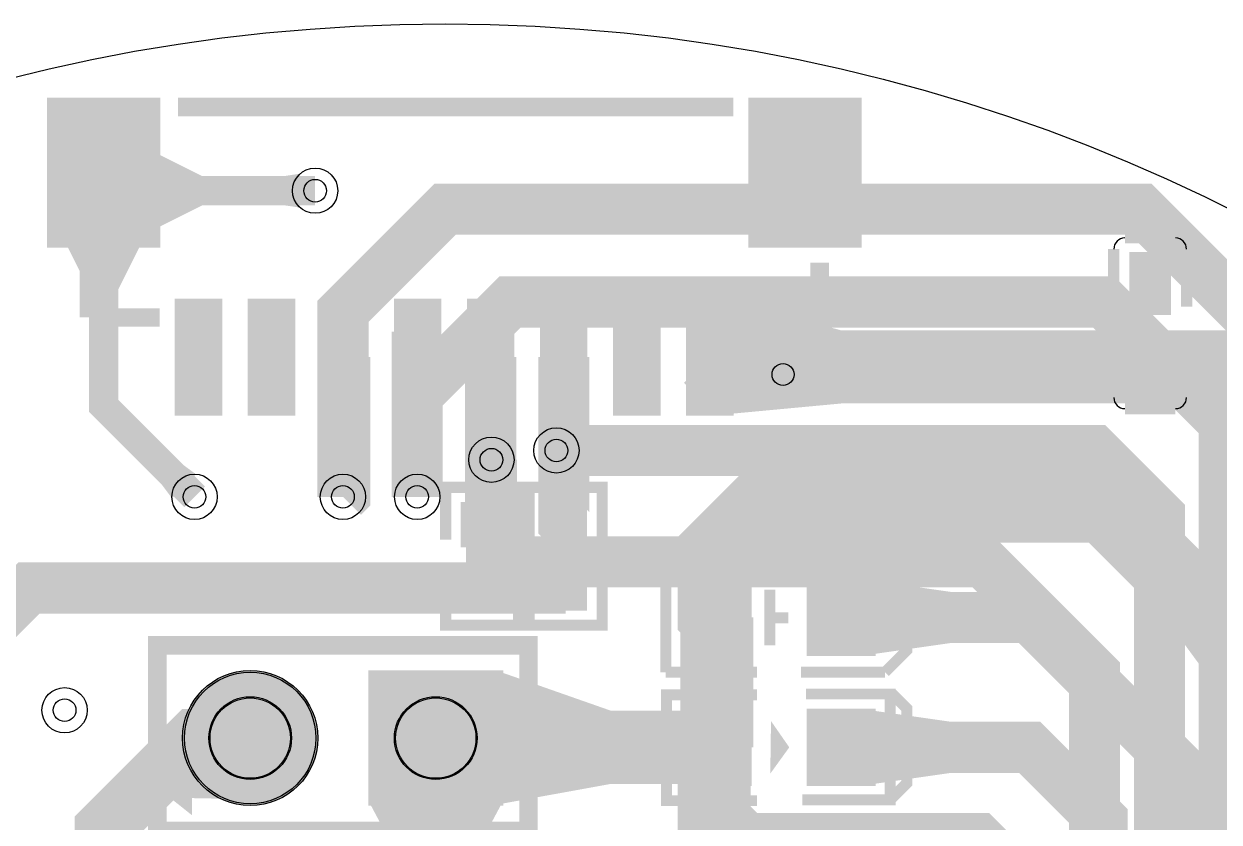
# Model space of a CAD drawing. Header units: millimetres. Extents: x -24 to 24, y -24 to 24.
# Drawn here: x -5.76 to 10.6, y 13.07 to 24 of the extents above; entities that cross this region are included whole.
import ezdxf

# ---------------------------------------------------------------- set-up
doc = ezdxf.new("R2010")
doc.units = ezdxf.units.MM
for name, color, linetype, true_color in [('BoardOutLine', 7, 'Continuous', 0xff00ff), ('BottomLayer', 7, 'Continuous', 0x0000ff), ('BottomSolderMaskLayer', 7, 'Continuous', 0xaa00ff), ('Document', 7, 'Continuous', 0xffffff), ('Hole', 7, 'Continuous', 0x222222), ('Multi-Layer', 7, 'Continuous', 0xc0c0c0), ('TopLayer', 7, 'Continuous', 0xff0000), ('TopPasteMaskLayer', 7, 'Continuous', 0x808080), ('TopSilkLayer', 7, 'Continuous', 0xffcc00), ('TopSolderMaskLayer', 7, 'Continuous', 0x800080)]:
    doc.layers.add(name, color=color, linetype=linetype, true_color=true_color)

msp = doc.modelspace()

# ---------------------------------------------------------------- hatches: boundary and pattern name
at = {"layer": 'BottomSolderMaskLayer'}
for points in [[(-3.592, 14.224, 1), (-1.742, 14.224, 1)], [(0.798, 13.299), (-1.052, 13.299), (-1.052, 15.149), (0.798, 15.149)]]:
    msp.add_hatch(color=256, dxfattribs=at).paths.add_polyline_path(points)
at = {"layer": 'Document'}
for points in [[(3.707, 15.602), (3.707, 16.202), (3.857, 16.202), (3.857, 15.602)], [(3.472, 15.975), (4.072, 15.975), (4.072, 15.825), (3.472, 15.825)], [(5.172, 15.975), (5.772, 15.975), (5.772, 15.825), (5.172, 15.825)], [(3.887, 13.826), (3.887, 14.366), (3.757, 14.366), (3.757, 13.826)], [(4.093, 14.162), (3.553, 14.162), (3.553, 14.032), (4.093, 14.032)], [(5.691, 14.155), (5.151, 14.155), (5.151, 14.025), (5.691, 14.025)]]:
    msp.add_hatch(color=256, dxfattribs=at).paths.add_polyline_path(points)
at = {"layer": 'Multi-Layer'}
for points in [[(-3.567, 14.224, 1), (-1.767, 14.224, 1)], [(0.773, 13.324), (-1.027, 13.324), (-1.027, 15.124), (0.773, 15.124)]]:
    msp.add_hatch(color=256, dxfattribs=at).paths.add_polyline_path(points)
at = {"layer": 'TopLayer'}
for points in [[(-3.923, 20.963), (-5.423, 20.963), (-5.423, 22.963), (-3.923, 22.963)], [(5.677, 20.963), (4.177, 20.963), (4.177, 22.963), (5.677, 22.963)], [(-3.923, 22.217), (-3.923, 21.217), (-3.323, 21.517), (-3.323, 21.917)], [(-1.983, 21.485), (-1.983, 21.95), (-2.2, 21.917), (-2.2, 21.517)], [(-4.173, 20.963), (-5.173, 20.963), (-4.873, 20.363), (-4.473, 20.363)], [(9.922, 20.052), (9.382, 20.052), (9.382, 20.842), (9.922, 20.842)], [(-3.075, 18.664), (-3.675, 18.664), (-3.675, 20.214), (-3.075, 20.214)], [(-2.075, 18.664), (-2.675, 18.664), (-2.675, 20.214), (-2.075, 20.214)], [(-1.075, 18.664), (-1.675, 18.664), (-1.675, 20.214), (-1.075, 20.214)], [(-0.075, 18.664), (-0.675, 18.664), (-0.675, 20.214), (-0.075, 20.214)], [(0.925, 18.664), (0.325, 18.664), (0.325, 20.214), (0.925, 20.214)], [(1.925, 18.664), (1.325, 18.664), (1.325, 20.214), (1.925, 20.214)], [(2.925, 18.664), (2.325, 18.664), (2.325, 20.214), (2.925, 20.214)], [(3.925, 18.664), (3.325, 18.664), (3.325, 20.214), (3.925, 20.214)], [(3.925, 20.214), (3.925, 18.664), (5.425, 18.804), (5.425, 19.804)], [(9.922, 19.752), (9.382, 19.752), (9.382, 18.962), (9.922, 18.962)], [(-3.41, 17.835), (-3.738, 17.507), (-3.869, 17.683), (-3.586, 17.966)], [(0.238, 16.862), (0.778, 16.862), (0.778, 17.428), (0.238, 17.428)], [(1.381, 16.862), (1.921, 16.862), (1.921, 17.428), (1.381, 17.428)], [(11.405, 13.761), (11.405, 15.733), (9.905, 17.219), (9.905, 15.804)], [(0.238, 16.562), (0.778, 16.562), (0.778, 15.997), (0.238, 15.997)], [(1.381, 16.562), (1.921, 16.562), (1.921, 15.997), (1.381, 15.997)], [(4.172, 16.375), (4.172, 15.375), (3.272, 15.375), (3.272, 16.375)], [(5.872, 16.375), (5.872, 15.375), (4.972, 15.375), (4.972, 16.375)], [(5.873, 16.375), (5.873, 15.375), (6.923, 15.525), (6.923, 16.225)], [(0.774, 15.123), (0.774, 13.325), (2.274, 13.597), (2.274, 14.597)], [(-3.011, 13.393), (-3.449, 14.67), (-3.971, 14.248), (-3.682, 13.406)], [(3.274, 13.597), (3.274, 14.597), (1.774, 14.597), (1.774, 13.597)], [(4.172, 14.597), (4.172, 13.597), (3.272, 13.597), (3.272, 14.597)], [(5.872, 14.597), (5.872, 13.597), (4.972, 13.597), (4.972, 14.597)], [(5.873, 14.597), (5.873, 13.597), (6.923, 13.747), (6.923, 14.447)], [(-3.464, 13.168), (-3.464, 14.518), (-3.81, 14.243), (-3.81, 13.443)], [(0.774, 13.325), (-1.027, 13.325), (-0.627, 12.573), (0.373, 12.573)]]:
    msp.add_hatch(color=256, dxfattribs=at).paths.add_polyline_path(points)
at = {"layer": 'TopPasteMaskLayer'}
for points in [[(-3.923, 20.963), (-5.423, 20.963), (-5.423, 22.963), (-3.923, 22.963)], [(5.677, 20.963), (4.177, 20.963), (4.177, 22.963), (5.677, 22.963)], [(9.427, 20.682), (9.877, 20.682), (9.927, 20.632), (9.927, 20.152), (9.877, 20.082), (9.427, 20.082), (9.377, 20.152), (9.377, 20.632)], [(-3.075, 18.664), (-3.675, 18.664), (-3.675, 20.214), (-3.075, 20.214)], [(-2.075, 18.664), (-2.675, 18.664), (-2.675, 20.214), (-2.075, 20.214)], [(-1.075, 18.664), (-1.675, 18.664), (-1.675, 20.214), (-1.075, 20.214)], [(-0.075, 18.664), (-0.675, 18.664), (-0.675, 20.214), (-0.075, 20.214)], [(0.925, 18.664), (0.325, 18.664), (0.325, 20.214), (0.925, 20.214)], [(1.925, 18.664), (1.325, 18.664), (1.325, 20.214), (1.925, 20.214)], [(2.925, 18.664), (2.325, 18.664), (2.325, 20.214), (2.925, 20.214)], [(3.925, 18.664), (3.325, 18.664), (3.325, 20.214), (3.925, 20.214)], [(9.427, 19.722), (9.877, 19.722), (9.927, 19.652), (9.927, 19.172), (9.877, 19.122), (9.427, 19.122), (9.377, 19.172), (9.377, 19.652)], [(0.278, 16.847), (0.738, 16.847), (0.778, 16.887), (0.778, 17.388), (0.738, 17.428), (0.278, 17.428), (0.238, 17.388), (0.238, 16.887)], [(1.421, 16.847), (1.881, 16.847), (1.921, 16.887), (1.921, 17.388), (1.881, 17.428), (1.421, 17.428), (1.381, 17.388), (1.381, 16.887)], [(0.278, 16.577), (0.738, 16.577), (0.778, 16.537), (0.778, 16.037), (0.738, 15.997), (0.278, 15.997), (0.238, 16.037), (0.238, 16.537)], [(1.421, 16.577), (1.881, 16.577), (1.921, 16.537), (1.921, 16.037), (1.881, 15.997), (1.421, 15.997), (1.381, 16.037), (1.381, 16.537)], [(4.172, 16.375), (4.172, 15.375), (3.272, 15.375), (3.272, 16.375)], [(5.872, 16.375), (5.872, 15.375), (4.972, 15.375), (4.972, 16.375)], [(4.172, 14.597), (4.172, 13.597), (3.272, 13.597), (3.272, 14.597)], [(5.872, 14.597), (5.872, 13.597), (4.972, 13.597), (4.972, 14.597)]]:
    msp.add_hatch(color=256, dxfattribs=at).paths.add_polyline_path(points)
at = {"layer": 'TopSilkLayer'}
msp.add_hatch(color=256, dxfattribs=at).paths.add_polyline_path([(4.462, 14.457), (4.452, 13.737), (4.712, 14.097)])
at = {"layer": 'TopSolderMaskLayer'}
for points in [[(-3.898, 20.937), (-5.448, 20.937), (-5.448, 22.988), (-3.898, 22.988)], [(5.702, 20.937), (4.152, 20.937), (4.152, 22.988), (5.702, 22.988)], [(9.939, 20.015), (9.365, 20.015), (9.365, 20.879), (9.939, 20.879)], [(-3.05, 18.639), (-3.7, 18.639), (-3.7, 20.24), (-3.05, 20.24)], [(-2.05, 18.639), (-2.7, 18.639), (-2.7, 20.24), (-2.05, 20.24)], [(-1.05, 18.639), (-1.7, 18.639), (-1.7, 20.24), (-1.05, 20.24)], [(-0.05, 18.639), (-0.7, 18.639), (-0.7, 20.24), (-0.05, 20.24)], [(0.95, 18.639), (0.3, 18.639), (0.3, 20.24), (0.95, 20.24)], [(1.95, 18.639), (1.3, 18.639), (1.3, 20.24), (1.95, 20.24)], [(2.95, 18.639), (2.3, 18.639), (2.3, 20.24), (2.95, 20.24)], [(3.95, 18.639), (3.3, 18.639), (3.3, 20.24), (3.95, 20.24)], [(9.939, 19.789), (9.365, 19.789), (9.365, 18.925), (9.939, 18.925)], [(0.214, 16.836), (0.802, 16.836), (0.802, 17.454), (0.214, 17.454)], [(1.357, 16.836), (1.945, 16.836), (1.945, 17.454), (1.357, 17.454)], [(0.214, 16.589), (0.802, 16.589), (0.802, 15.97), (0.214, 15.97)], [(1.357, 16.589), (1.945, 16.589), (1.945, 15.97), (1.357, 15.97)], [(4.195, 16.403), (4.195, 15.347), (3.249, 15.347), (3.249, 16.403)], [(5.895, 16.403), (5.895, 15.347), (4.949, 15.347), (4.949, 16.403)], [(-3.592, 14.224, 1), (-1.742, 14.224, 1)], [(0.798, 13.299), (-1.052, 13.299), (-1.052, 15.149), (0.798, 15.149)], [(4.195, 14.625), (4.195, 13.569), (3.249, 13.569), (3.249, 14.625)], [(5.895, 14.625), (5.895, 13.569), (4.949, 13.569), (4.949, 14.625)]]:
    msp.add_hatch(color=256, dxfattribs=at).paths.add_polyline_path(points)

# ---------------------------------------------------------------- linework, layer by layer
at = {"layer": 'BoardOutLine'}
msp.add_circle((0, 0), 24, dxfattribs=at)
at = {"layer": 'BottomLayer', "const_width": 0.7}
for points in [[(-1.397, 17.526), (-1.397, 20.066), (0, 21.463), (9.525, 21.463), (14.732, 16.256), (14.732, 0.381), (8.382, -5.969), (1.524, -5.969), (0.381, -4.826), (0.381, -1.27)], [(1.397, -3.302), (1.397, -3.937), (1.905, -4.445), (6.985, -4.445), (10.668, -0.762), (10.668, 18.542), (9.017, 20.193), (0.889, 20.193), (-0.381, 18.923), (-0.381, 17.526)], [(1.524, 18.161), (8.89, 18.161), (9.779, 17.272), (9.779, -0.127), (7.62, -2.286), (1.397, -2.286)], [(0.635, 18.034), (0.635, 16.637), (7.366, 16.637), (8.89, 15.113), (8.89, 0.762), (6.731, -1.397), (1.651, -1.397)]]:
    msp.add_lwpolyline(points, dxfattribs=at)
at = {"layer": 'BottomSolderMaskLayer'}
for centre, radius in [((-2.667, 14.224), 0.925), ((-2.667, 14.224), 0.566), ((-0.127, 14.224), 0.566)]:
    msp.add_circle(centre, radius, dxfattribs=at)
at = {"layer": 'Document'}
msp.add_circle((4.627, 19.201), 0.15, dxfattribs=at)
at = {"layer": 'Hole'}
for centre in [(-1.778, 21.717), (0.635, 18.034), (1.524, 18.161), (-3.429, 17.526), (-1.397, 17.526), (-0.381, 17.526), (-5.207, 14.605)]:
    msp.add_circle(centre, 0.155, dxfattribs=at)
at = {"layer": 'Multi-Layer'}
for centre, radius in [((-1.778, 21.717), 0.31), ((0.635, 18.034), 0.31), ((1.524, 18.161), 0.31), ((-3.429, 17.526), 0.31), ((-1.397, 17.526), 0.31), ((-0.381, 17.526), 0.31), ((-2.667, 14.224), 0.9), ((-5.207, 14.605), 0.31), ((-2.667, 14.224), 0.55), ((-0.127, 14.224), 0.55)]:
    msp.add_circle(centre, radius, dxfattribs=at)
at = {"layer": 'TopLayer'}
for points, const_width in [([(-3.429, 17.526), (-4.674, 18.771), (-4.674, 21.963)], 0.4), ([(-4.674, 21.963), (-4.427, 21.717), (-1.778, 21.717)], 0.4), ([(3.625, 19.439), (3.759, 19.304), (10.795, 19.304), (11.811, 18.288), (11.811, 17.145)], 1), ([(-1.397, 17.526), (-1.374, 17.549), (-1.374, 19.439)], 0.7), ([(-0.381, 17.526), (-0.381, 19.439), (-0.376, 19.439)], 0.7), ([(0.508, 17.145), (0.625, 17.262), (0.625, 19.439)], 0.7), ([(1.651, 17.145), (1.626, 17.17), (1.626, 19.439)], 0.7), ([(3.721, 15.875), (3.683, 15.913), (3.683, 16.764), (4.318, 17.399), (9.017, 17.399), (11.684, 14.732), (12.405, 14.732)], 1), ([(-8.763, 10.414), (-8.763, 13.208), (-5.692, 16.279), (0.508, 16.279)], 0.7), ([(0.508, 16.279), (1.651, 16.279), (1.651, 16.279)], 0.7), ([(3.721, 14.097), (3.721, 15.875), (3.721, 15.875)], 1), ([(10.211, 11.862), (10.211, 13.665), (8.001, 15.875), (5.423, 15.875)], 0.7), ([(1.715, 7.874), (0.508, 7.874), (0, 8.382), (-2.667, 8.382), (-2.921, 8.636), (-2.921, 10.922), (-2.159, 11.684), (-1.016, 11.684), (-0.127, 12.573), (-0.127, 14.224)], 1), ([(-0.127, 14.224), (0, 14.097), (3.721, 14.097)], 1), ([(-4.669, 10.602), (-4.669, 12.985), (-3.429, 14.224), (-2.667, 14.224)], 0.8), ([(3.721, 14.097), (3.683, 14.059), (3.683, 13.081), (4.064, 12.7), (7.239, 12.7), (7.531, 12.408), (7.531, 11.684)], 1), ([(8.994, 11.862), (8.994, 13.104), (8.001, 14.097), (5.423, 14.097)], 0.7)]:
    msp.add_lwpolyline(points, dxfattribs=dict(at, const_width=const_width))
at = {"layer": 'TopSilkLayer'}
for points, const_width in [([(3.946, 22.863), (-3.657, 22.863)], 0.254), ([(9.998, 21.071), (9.306, 21.071)], 0.152), ([(9.153, 20.918), (9.153, 20.128)], 0.152), ([(10.151, 20.128), (10.151, 20.918)], 0.152), ([(-4.873, 19.981), (-4.873, 20.732)], 0.254), ([(5.127, 19.981), (5.127, 20.732)], 0.254), ([(-3.906, 19.981), (-4.873, 19.981)], 0.254), ([(5.127, 19.981), (4.156, 19.981)], 0.254), ([(9.153, 18.886), (9.153, 19.676)], 0.152), ([(10.151, 19.676), (10.151, 18.886)], 0.152), ([(9.998, 18.733), (9.306, 18.733)], 0.152), ([(0.009, 16.938), (0.009, 17.656), (1.007, 17.656), (1.007, 16.938)], 0.152), ([(1.152, 16.938), (1.152, 17.656), (2.15, 17.656), (2.15, 16.938)], 0.152), ([(4.272, 16.625), (3.022, 16.625)], 0.15), ([(4.872, 16.625), (6.022, 16.625)], 0.15), ([(6.322, 16.225), (6.322, 16.325), (6.022, 16.625)], 0.15), ([(0.009, 16.486), (0.009, 15.768), (1.007, 15.768), (1.007, 16.486)], 0.152), ([(1.152, 16.486), (1.152, 15.768), (2.15, 15.768), (2.15, 16.486)], 0.152), ([(3.022, 15.125), (3.022, 16.605)], 0.15), ([(4.445, 16.256), (4.445, 15.494)], 0.15), ([(6.322, 15.525), (6.322, 16.225)], 0.15), ([(4.445, 15.869), (4.699, 15.869)], 0.15), ([(6.322, 15.525), (6.322, 15.425), (6.022, 15.125)], 0.15), ([(4.272, 15.125), (3.022, 15.125)], 0.15), ([(4.872, 15.125), (6.022, 15.125)], 0.15), ([(4.272, 13.367), (3.032, 13.367), (3.032, 14.817), (4.272, 14.817)], 0.15), ([(4.942, 14.827), (6.092, 14.827), (6.092, 13.377), (4.892, 13.377)], 0.15), ([(6.092, 14.827), (6.122, 14.827), (6.322, 14.627), (6.322, 13.607), (6.292, 13.577), (6.092, 13.377)], 0.15)]:
    msp.add_lwpolyline(points, dxfattribs=dict(at, const_width=const_width))
at = {"layer": 'TopSilkLayer', "const_width": 0.254}
msp.add_lwpolyline([(1.143, 12.954), (-3.937, 12.954), (-3.937, 15.494), (1.143, 15.494), (1.143, 12.954)], close=True, dxfattribs=at)
at = {"layer": 'TopSilkLayer'}
msp.add_circle((4.627, 19.201), 0.15, dxfattribs=at)
for centre, start, end in [((9.306, 20.918), 90, 180), ((9.998, 20.918), 0, 90), ((9.306, 18.886), 180, 270), ((9.998, 18.886), 270, 0)]:
    msp.add_arc(centre, 0.152, start, end, dxfattribs=at)
at = {"layer": 'TopSolderMaskLayer'}
for centre, radius in [((-2.667, 14.224), 0.925), ((-2.667, 14.224), 0.566), ((-0.127, 14.224), 0.566)]:
    msp.add_circle(centre, radius, dxfattribs=at)

doc.saveas('drawing.dxf')
